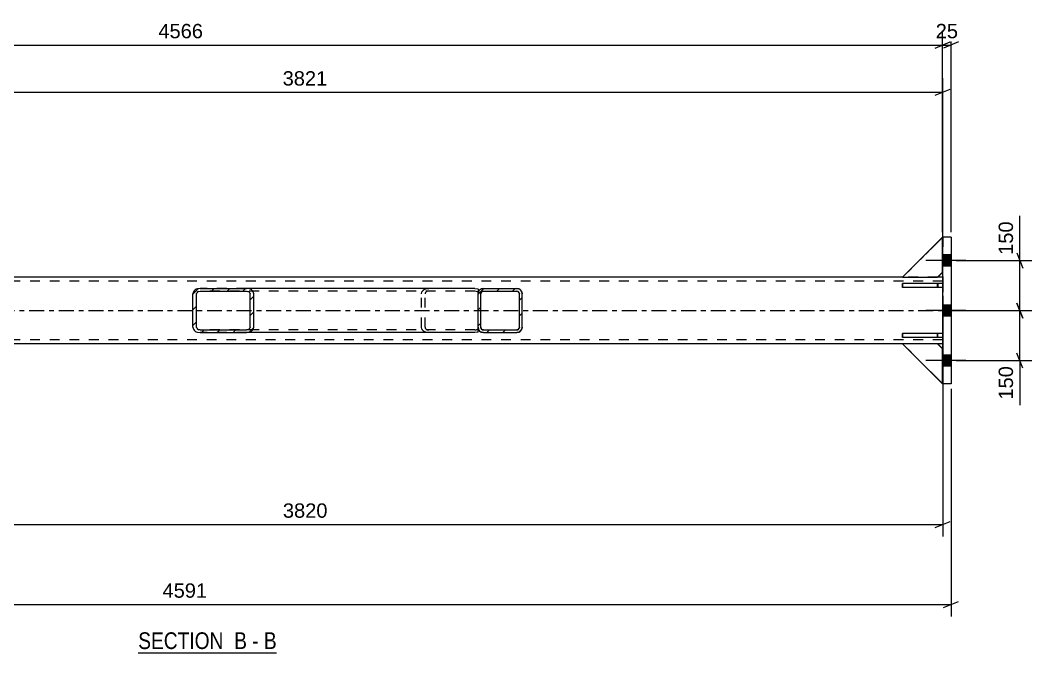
# Model space of a CAD drawing. Header units: millimetres. Extents: x 0 to 1189, y 0 to 841.
# Drawn here: x 208.6 to 410.6, y 191.6 to 318 of the extents above; entities that cross this region are included whole.
import ezdxf

# ---------------------------------------------------------------- set-up
doc = ezdxf.new("R2010")
doc.units = ezdxf.units.MM
doc.linetypes.add('DXK_LINE_DOT2', pattern=[3.9198, 1.9599, -1.9599])
doc.linetypes.add('DXK_LINE_DOT3', pattern=[5.9187, 2.979, -0.9799, 0.9799, -0.9799])
doc.styles.add('Arial', font='ARIAL.TTF', dxfattribs={"height": 0.2})
doc.styles.add('Arial Narrow', font='ARIALN.TTF', dxfattribs={"height": 0.2})

# ---------------------------------------------------------------- blocks, each defined once
blk = doc.blocks.new('Unknown-348435410-17 - 4423')
at = {"color": 6, "linetype": 'Continuous'}
blk.add_line((232.15, 191.61), (259.79, 191.61), dxfattribs=at)
at = {"color": 0, "linetype": 'Continuous'}
for points in [[(250.26, 192.36), (250.26, 195.86), (232.15, 195.86), (232.15, 192.36)], [(253.86, 192.36), (253.86, 195.86), (251.31, 195.86), (251.31, 192.36)], [(256.19, 192.36), (256.19, 195.86), (254.91, 195.86), (254.91, 192.36)], [(259.79, 192.36), (259.79, 195.86), (257.24, 195.86), (257.24, 192.36)]]:
    blk.add_wipeout(points, dxfattribs=at)
at = {"color": 7, "linetype": 'Continuous', "style": 'Arial Narrow'}
for s, p in [('SECTION ', (232.15, 192.36)), ('B', (251.31, 192.36)), ('B', (257.24, 192.36)), ('-', (254.91, 192.36))]:
    blk.add_text(s, height=3.34, dxfattribs=at).set_placement(p)
blk = doc.blocks.new('Part-348435410-24930 - 4423')
at = {"color": 2, "linetype": 'Continuous'}
for p, q in [((96.08, 266.65), (96.08, 265.05)), ((384.81, 266.65), (96.08, 266.65)), ((96.08, 254.92), (96.08, 265.05)), ((392.82, 266.65), (391.81, 266.65)), ((96.08, 253.32), (96.08, 254.92)), ((384.81, 253.32), (96.08, 253.32)), ((392.82, 253.32), (391.81, 253.32))]:
    blk.add_line(p, q, dxfattribs=at)
at = {"color": 7, "linetype": 'DXK_LINE_DOT2'}
for p, q in [((96.08, 266.65), (96.08, 266.18)), ((392.82, 265.85), (96.08, 265.85)), ((391.81, 266.65), (384.81, 266.65)), ((392.82, 266.65), (392.82, 266.65)), ((392.82, 266.65), (392.82, 266.65)), ((392.82, 266.65), (392.82, 266.53)), ((392.82, 266.53), (392.82, 266.65)), ((392.82, 266.53), (392.82, 266.18)), ((392.82, 266.18), (392.82, 266.53)), ((392.82, 266.18), (392.82, 265.66)), ((392.82, 265.85), (392.82, 266.18)), ((392.82, 265.85), (392.82, 254.3)), ((392.82, 265.79), (392.82, 265.85)), ((392.82, 265.85), (392.82, 265.79)), ((392.82, 265.62), (392.82, 265.79)), ((392.82, 265.79), (392.82, 265.62)), ((392.82, 265.66), (392.82, 254.3)), ((392.82, 265.62), (392.82, 254.61)), ((392.82, 265.62), (392.82, 254.35)), ((96.08, 254.92), (96.08, 253.44)), ((392.82, 254.35), (392.82, 254.61)), ((392.82, 254.12), (96.08, 254.12)), ((391.81, 253.32), (384.81, 253.32)), ((392.82, 254.35), (392.82, 254.18)), ((392.82, 254.18), (392.82, 254.35)), ((392.82, 254.3), (392.82, 253.79)), ((392.82, 253.79), (392.82, 254.3)), ((392.82, 254.18), (392.82, 254.12)), ((392.82, 254.12), (392.82, 254.18)), ((392.82, 253.79), (392.82, 253.44)), ((392.82, 253.44), (392.82, 253.79)), ((392.82, 253.44), (392.82, 253.32)), ((392.82, 253.32), (392.82, 253.44)), ((392.82, 253.32), (392.82, 253.32)), ((392.82, 253.32), (392.82, 253.32))]:
    blk.add_line(p, q, dxfattribs=at)
at = {"color": 7, "linetype": 'DXK_LINE_DOT3'}
blk.add_line((86.08, 259.98), (402.82, 259.98), dxfattribs=at)
blk = doc.blocks.new('Part-348435410-24938 - 4423')
at = {"color": 7, "linetype": 'DXK_LINE_DOT2'}
for p, q in [((384.82, 266.65), (392.82, 274.65)), ((392.82, 274.65), (384.82, 266.65)), ((392.82, 274.65), (392.82, 267.65)), ((392.82, 274.65), (392.82, 274.65)), ((392.82, 267.65), (392.82, 274.65)), ((392.82, 267.65), (391.82, 266.65)), ((392.82, 267.65), (392.82, 267.65)), ((392.82, 267.65), (392.82, 267.65)), ((391.82, 266.65), (384.82, 266.65))]:
    blk.add_line(p, q, dxfattribs=at)
at = {"color": 2, "linetype": 'Continuous'}
blk.add_line((392.82, 267.65), (391.82, 266.65), dxfattribs=at)
blk = doc.blocks.new('Part-348435410-4442 - 4423')
at = {"linetype": 'Continuous'}
h = blk.add_hatch(dxfattribs=at)
h.set_pattern_fill('', scale=0.7, style=0, pattern_type=0)
h.set_pattern_definition([(45, (254.3074, 255.665), (-1.57154, 1.57154), [])])
h.paths.add_polyline_path([(253.74, 255.58), (254.31, 255.66), (254.79, 255.9), (255.11, 256.24), (255.22, 256.65), (255.22, 263.32), (255.11, 263.73), (254.79, 264.07), (254.31, 264.3), (253.74, 264.38), (244.52, 264.38), (243.96, 264.3), (243.48, 264.07), (243.16, 263.73), (243.05, 263.32), (243.05, 256.65), (243.16, 256.24), (243.48, 255.9), (243.96, 255.66), (244.52, 255.58)])
h.paths.add_polyline_path([(244.24, 256.16), (244, 256.27), (243.84, 256.45), (243.78, 256.65), (243.78, 263.32), (243.84, 263.52), (244, 263.69), (244.24, 263.81), (244.52, 263.85), (253.74, 263.85), (254.03, 263.81), (254.26, 263.69), (254.42, 263.52), (254.48, 263.32), (254.48, 256.65), (254.42, 256.45), (254.26, 256.27), (254.03, 256.16), (253.74, 256.12), (244.52, 256.12)])
at = {"color": 2, "linetype": 'Continuous'}
for p, q in [((243.16, 263.73), (243.05, 263.32)), ((243.05, 256.65), (243.05, 263.32)), ((243.78, 263.32), (243.84, 263.52)), ((243.78, 256.65), (243.78, 263.32)), ((244.52, 264.38), (243.96, 264.3)), ((244.24, 263.81), (244.52, 263.85)), ((244.52, 264.38), (253.74, 264.38)), ((244.52, 263.85), (253.74, 263.85)), ((299.39, 264.38), (253.74, 264.38)), ((254.31, 264.3), (253.74, 264.38)), ((253.74, 263.85), (254.03, 263.81)), ((254.42, 263.52), (254.48, 263.32)), ((254.48, 256.65), (254.48, 263.32)), ((255.22, 263.32), (255.11, 263.73)), ((255.22, 256.65), (255.22, 263.32)), ((299.39, 264.38), (299.95, 264.3)), ((299.95, 264.3), (300.02, 264.27)), ((300.02, 264.27), (300.02, 263.73)), ((300.02, 263.73), (300.02, 263.32)), ((243.05, 256.65), (243.16, 256.24)), ((243.84, 256.45), (243.78, 256.65)), ((254.48, 256.65), (254.42, 256.45)), ((255.11, 256.24), (255.22, 256.65)), ((300.02, 255.7), (300.02, 256.65)), ((243.96, 255.66), (244.52, 255.58)), ((244.52, 256.12), (244.24, 256.16)), ((244.52, 256.12), (253.74, 256.12)), ((244.52, 255.58), (253.74, 255.58)), ((254.03, 256.16), (253.74, 256.12)), ((253.74, 255.58), (254.31, 255.66)), ((299.39, 255.58), (253.74, 255.58)), ((299.95, 255.66), (299.39, 255.58)), ((300.02, 255.7), (299.95, 255.66))]:
    blk.add_line(p, q, dxfattribs=at)
at = {"color": 7, "linetype": 'DXK_LINE_DOT2'}
for p, q in [((253.74, 264.38), (244.52, 264.38)), ((299.39, 263.85), (244.52, 263.85)), ((288.69, 263.32), (288.8, 263.73)), ((288.69, 256.65), (288.69, 263.32)), ((289.48, 263.52), (289.43, 263.32)), ((289.43, 256.65), (289.43, 263.32)), ((289.6, 264.3), (290.17, 264.38)), ((290.17, 263.85), (289.88, 263.81)), ((299.67, 263.81), (299.39, 263.85)), ((299.91, 263.69), (299.67, 263.81)), ((300.02, 263.57), (299.91, 263.69)), ((300.02, 263.73), (300.02, 263.57)), ((300.02, 256.65), (300.02, 263.32)), ((288.8, 256.24), (288.69, 256.65)), ((289.43, 256.65), (289.48, 256.45)), ((299.39, 256.12), (244.52, 256.12)), ((253.74, 255.58), (244.52, 255.58)), ((290.17, 255.58), (289.6, 255.66)), ((289.88, 256.16), (290.17, 256.12)), ((299.39, 256.12), (299.67, 256.16)), ((299.67, 256.16), (299.91, 256.27)), ((299.91, 256.27), (300.02, 256.39))]:
    blk.add_line(p, q, dxfattribs=at)
at = {"color": 2, "linetype": 'Continuous'}
for centre, radius, start, end in [((244.29, 263), 1.35, 104.3931, 147.3355), ((244.41, 263.16), 0.673, 104.3931, 147.3355), ((253.86, 263.16), 0.673, 32.6645, 75.6069), ((253.97, 263), 1.35, 32.6645, 75.6069), ((244.29, 256.97), 1.35, 212.6645, 255.6069), ((244.41, 256.81), 0.673, 212.6645, 255.6069), ((253.86, 256.81), 0.673, 284.3931, 327.3355), ((253.97, 256.97), 1.35, 284.3931, 327.3355)]:
    blk.add_arc(centre, radius, start, end, dxfattribs=at)
at = {"color": 7, "linetype": 'DXK_LINE_DOT2'}
for centre, radius, start, end in [((289.94, 263), 1.35, 104.3931, 147.3355), ((290.05, 263.16), 0.673, 104.3931, 147.3355), ((289.94, 256.97), 1.35, 212.6645, 255.6069), ((290.05, 256.81), 0.673, 212.6645, 255.6069)]:
    blk.add_arc(centre, radius, start, end, dxfattribs=at)
blk = doc.blocks.new('Part-348435410-4429 - 4423')
at = {"linetype": 'Continuous'}
h = blk.add_hatch(dxfattribs=at)
h.set_pattern_fill('', scale=0.7, style=0, pattern_type=0)
h.set_pattern_definition([(45, (308.1613, 255.665), (-1.57154, 1.57154), [])])
h.paths.add_polyline_path([(307.75, 255.58), (308.16, 255.66), (308.51, 255.9), (308.74, 256.24), (308.82, 256.65), (308.82, 263.32), (308.74, 263.73), (308.51, 264.07), (308.16, 264.3), (307.75, 264.38), (301.09, 264.38), (300.68, 264.3), (300.33, 264.07), (300.1, 263.73), (300.02, 263.32), (300.02, 256.65), (300.1, 256.24), (300.33, 255.9), (300.68, 255.66), (301.09, 255.58)])
h.paths.add_polyline_path([(300.88, 256.16), (300.71, 256.27), (300.59, 256.45), (300.55, 256.65), (300.55, 263.32), (300.59, 263.52), (300.71, 263.69), (300.88, 263.81), (301.09, 263.85), (307.75, 263.85), (307.96, 263.81), (308.13, 263.69), (308.25, 263.52), (308.29, 263.32), (308.29, 256.65), (308.25, 256.45), (308.13, 256.27), (307.96, 256.16), (307.75, 256.12), (301.09, 256.12)])
at = {"color": 7, "linetype": 'DXK_LINE_DOT2'}
for p, q in [((300.02, 263.32), (300.1, 263.73)), ((300.02, 256.65), (300.02, 263.32)), ((300.59, 263.52), (300.55, 263.32)), ((300.55, 256.65), (300.55, 263.32)), ((300.68, 264.3), (301.09, 264.38)), ((301.09, 263.85), (300.88, 263.81)), ((301.09, 264.38), (307.75, 264.38)), ((301.09, 263.85), (307.75, 263.85)), ((307.75, 264.38), (308.16, 264.3)), ((307.96, 263.81), (307.75, 263.85)), ((308.29, 263.32), (308.25, 263.52)), ((308.29, 256.65), (308.29, 263.32)), ((308.74, 263.73), (308.82, 263.32)), ((308.82, 256.65), (308.82, 263.32)), ((300.1, 256.24), (300.02, 256.65)), ((300.55, 256.65), (300.59, 256.45)), ((308.25, 256.45), (308.29, 256.65)), ((308.82, 256.65), (308.74, 256.24)), ((301.09, 255.58), (300.68, 255.66)), ((300.88, 256.16), (301.09, 256.12)), ((301.09, 256.12), (307.75, 256.12)), ((301.09, 255.58), (307.75, 255.58)), ((307.75, 256.12), (307.96, 256.16)), ((308.16, 255.66), (307.75, 255.58))]:
    blk.add_line(p, q, dxfattribs=at)
at = {"color": 2, "linetype": 'Continuous'}
for p, q in [((300.1, 263.73), (300.02, 263.32)), ((300.02, 256.65), (300.02, 263.32)), ((300.55, 263.32), (300.59, 263.52)), ((300.55, 256.65), (300.55, 263.32)), ((301.09, 264.38), (300.68, 264.3)), ((300.88, 263.81), (301.09, 263.85)), ((301.09, 264.38), (307.75, 264.38)), ((301.09, 263.85), (307.75, 263.85)), ((308.16, 264.3), (307.75, 264.38)), ((307.75, 263.85), (307.96, 263.81)), ((308.25, 263.52), (308.29, 263.32)), ((308.29, 256.65), (308.29, 263.32)), ((308.82, 263.32), (308.74, 263.73)), ((308.82, 256.65), (308.82, 263.32)), ((300.02, 256.65), (300.1, 256.24)), ((300.59, 256.45), (300.55, 256.65)), ((308.29, 256.65), (308.25, 256.45)), ((308.74, 256.24), (308.82, 256.65)), ((300.68, 255.66), (301.09, 255.58)), ((301.09, 256.12), (300.88, 256.16)), ((301.09, 256.12), (307.75, 256.12)), ((301.09, 255.58), (307.75, 255.58)), ((307.96, 256.16), (307.75, 256.12)), ((307.75, 255.58), (308.16, 255.66))]:
    blk.add_line(p, q, dxfattribs=at)
at = {"color": 7, "linetype": 'DXK_LINE_DOT2'}
for centre, radius, start, end in [((301.09, 263.32), 1.07, 112.5, 157.5), ((301.09, 263.32), 0.533, 112.5, 157.5), ((307.75, 263.32), 0.533, 22.5, 67.5), ((307.75, 263.32), 1.07, 22.5, 67.5), ((301.09, 256.65), 1.07, 202.5, 247.5), ((301.09, 256.65), 0.533, 202.5, 247.5), ((307.75, 256.65), 0.533, 292.5, 337.5), ((307.75, 256.65), 1.07, 292.5, 337.5)]:
    blk.add_arc(centre, radius, start, end, dxfattribs=at)
at = {"color": 2, "linetype": 'Continuous'}
for centre, radius, start, end in [((301.09, 263.32), 1.07, 112.5, 157.5), ((301.09, 263.32), 0.533, 112.5, 157.5), ((307.75, 263.32), 0.533, 22.5, 67.5), ((307.75, 263.32), 1.07, 22.5, 67.5), ((301.09, 256.65), 1.07, 202.5, 247.5), ((301.09, 256.65), 0.533, 202.5, 247.5), ((307.75, 256.65), 0.533, 292.5, 337.5), ((307.75, 256.65), 1.07, 292.5, 337.5)]:
    blk.add_arc(centre, radius, start, end, dxfattribs=at)
blk = doc.blocks.new('Part-348435410-24935 - 4423')
at = {"color": 7, "linetype": 'DXK_LINE_DOT2'}
for p, q in [((391.82, 253.32), (384.82, 253.32)), ((384.82, 253.32), (392.82, 245.32)), ((392.82, 245.32), (384.82, 253.32)), ((392.82, 252.32), (391.82, 253.32)), ((392.82, 252.32), (392.82, 252.32)), ((392.82, 245.32), (392.82, 252.32)), ((392.82, 252.32), (392.82, 252.32)), ((392.82, 245.32), (392.82, 252.32)), ((392.82, 245.32), (392.82, 245.32))]:
    blk.add_line(p, q, dxfattribs=at)
at = {"color": 2, "linetype": 'Continuous'}
blk.add_line((392.82, 252.32), (391.82, 253.32), dxfattribs=at)
blk = doc.blocks.new('Bolt-348435410-24953 - 4423')
at = {"linetype": 'Continuous'}
for points in [[(392.82, 271.08), (392.82, 268.88), (394.48, 268.88), (394.48, 271.08)], [(392.82, 271.08), (392.82, 268.88), (394.48, 268.88), (394.48, 271.08)], [(392.82, 271.08), (392.82, 268.88), (394.48, 268.88), (394.48, 271.08)], [(392.82, 271.08), (392.82, 268.88), (394.48, 268.88), (394.48, 271.08)], [(392.82, 261.08), (392.82, 258.88), (394.48, 258.88), (394.48, 261.08)], [(392.82, 261.08), (392.82, 258.88), (394.48, 258.88), (394.48, 261.08)], [(392.82, 251.08), (392.82, 248.88), (394.48, 248.88), (394.48, 251.08)], [(392.82, 251.08), (392.82, 248.88), (394.48, 248.88), (394.48, 251.08)], [(392.82, 251.08), (392.82, 248.88), (394.48, 248.88), (394.48, 251.08)], [(392.82, 251.08), (392.82, 248.88), (394.48, 248.88), (394.48, 251.08)]]:
    blk.add_hatch(color=1, dxfattribs=at).paths.add_polyline_path(points)
at = {"color": 1, "linetype": 'Continuous'}
for p, q in [((394.48, 271.08), (392.82, 271.08)), ((394.48, 271.08), (392.82, 271.08)), ((394.48, 271.08), (392.82, 271.08)), ((394.48, 271.08), (392.82, 271.08)), ((397.41, 269.98), (389.48, 269.98)), ((397.41, 269.98), (389.48, 269.98)), ((397.42, 269.98), (389.48, 269.98)), ((397.42, 269.98), (389.48, 269.98)), ((394.48, 268.88), (392.82, 268.88)), ((394.48, 268.88), (392.82, 268.88)), ((394.48, 268.88), (392.82, 268.88)), ((394.48, 268.88), (392.82, 268.88)), ((394.48, 261.08), (392.82, 261.08)), ((394.48, 261.08), (392.82, 261.08)), ((397.41, 259.98), (389.48, 259.98)), ((397.42, 259.98), (389.48, 259.98)), ((394.48, 258.88), (392.82, 258.88)), ((394.48, 258.88), (392.82, 258.88)), ((394.48, 251.08), (392.82, 251.08)), ((394.48, 251.08), (392.82, 251.08)), ((394.48, 251.08), (392.82, 251.08)), ((394.48, 251.08), (392.82, 251.08)), ((397.41, 249.98), (389.48, 249.98)), ((397.41, 249.98), (389.48, 249.98)), ((397.42, 249.98), (389.48, 249.98)), ((397.42, 249.98), (389.48, 249.98)), ((394.48, 248.88), (392.82, 248.88)), ((394.48, 248.88), (392.82, 248.88)), ((394.48, 248.88), (392.82, 248.88)), ((394.48, 248.88), (392.82, 248.88))]:
    blk.add_line(p, q, dxfattribs=at)
blk = doc.blocks.new('Part-348435410-24934 - 4423')
at = {"color": 2, "linetype": 'Continuous'}
for p, q in [((384.81, 253.32), (392.81, 245.32)), ((391.81, 253.32), (384.81, 253.32)), ((392.81, 252.32), (391.81, 253.32)), ((392.81, 245.32), (392.81, 252.32)), ((392.81, 252.32), (392.81, 252.32)), ((392.81, 245.32), (392.81, 245.32))]:
    blk.add_line(p, q, dxfattribs=at)
at = {"color": 7, "linetype": 'DXK_LINE_DOT2'}
for p, q in [((392.81, 245.32), (384.81, 253.32)), ((392.81, 252.32), (391.81, 253.32)), ((392.81, 245.32), (392.81, 252.32))]:
    blk.add_line(p, q, dxfattribs=at)
blk = doc.blocks.new('Part-348435410-24932 - 4423')
at = {"color": 2, "linetype": 'Continuous'}
for p, q in [((392.82, 245.32), (392.82, 274.65)), ((394.48, 274.65), (392.82, 274.65)), ((394.48, 274.65), (394.48, 245.32)), ((394.48, 274.65), (394.48, 245.32)), ((394.48, 245.32), (392.82, 245.32))]:
    blk.add_line(p, q, dxfattribs=at)
at = {"color": 7, "linetype": 'DXK_LINE_DOT2'}
for p, q in [((392.82, 274.65), (392.82, 245.32)), ((394.48, 274.65), (394.48, 274.65)), ((394.48, 245.32), (394.48, 245.32))]:
    blk.add_line(p, q, dxfattribs=at)
blk = doc.blocks.new('Part-348435410-24933 - 4423')
at = {"color": 7, "linetype": 'DXK_LINE_DOT2'}
for p, q in [((391.82, 253.32), (384.82, 253.32)), ((392.81, 245.32), (384.82, 253.32)), ((392.82, 245.32), (384.82, 253.32)), ((392.82, 252.32), (391.82, 253.32)), ((392.82, 245.32), (392.82, 252.32)), ((392.82, 252.32), (392.82, 252.32)), ((392.82, 245.32), (392.82, 252.32)), ((392.82, 245.32), (392.82, 245.32))]:
    blk.add_line(p, q, dxfattribs=at)
at = {"color": 2, "linetype": 'Continuous'}
for p, q in [((392.82, 252.32), (391.82, 253.32)), ((392.82, 245.32), (392.81, 245.32))]:
    blk.add_line(p, q, dxfattribs=at)
blk = doc.blocks.new('Part-348435410-24936 - 4423')
at = {"color": 7, "linetype": 'DXK_LINE_DOT2'}
for p, q in [((384.82, 266.65), (392.82, 274.65)), ((392.81, 274.65), (384.82, 266.65)), ((392.82, 274.65), (392.82, 267.65)), ((392.82, 274.65), (392.82, 274.65)), ((392.82, 267.65), (392.82, 274.65)), ((392.82, 267.65), (391.82, 266.65)), ((392.82, 267.65), (392.82, 267.65)), ((391.82, 266.65), (384.82, 266.65))]:
    blk.add_line(p, q, dxfattribs=at)
at = {"color": 2, "linetype": 'Continuous'}
for p, q in [((392.82, 274.65), (392.81, 274.65)), ((392.82, 267.65), (391.82, 266.65))]:
    blk.add_line(p, q, dxfattribs=at)
blk = doc.blocks.new('Part-348435410-24937 - 4423')
at = {"color": 2, "linetype": 'Continuous'}
for p, q in [((392.81, 274.65), (384.81, 266.65)), ((392.81, 274.65), (392.81, 274.65)), ((392.81, 267.65), (392.81, 274.65)), ((391.81, 266.65), (392.81, 267.65)), ((392.81, 267.65), (392.81, 267.65)), ((384.81, 266.65), (391.81, 266.65)), ((391.81, 266.65), (391.81, 266.65))]:
    blk.add_line(p, q, dxfattribs=at)
at = {"color": 7, "linetype": 'DXK_LINE_DOT2'}
for p, q in [((384.81, 266.65), (392.81, 274.65)), ((392.81, 274.65), (392.81, 267.65)), ((392.81, 267.65), (391.81, 266.65)), ((391.81, 266.65), (391.81, 266.65))]:
    blk.add_line(p, q, dxfattribs=at)
blk = doc.blocks.new('Part-348435410-24939 - 4423')
at = {"color": 7, "linetype": 'DXK_LINE_DOT2'}
for p, q in [((392.82, 265.38), (384.82, 265.38)), ((384.82, 265.38), (384.82, 264.58)), ((391.82, 265.38), (391.82, 264.58)), ((392.82, 264.58), (392.82, 265.38)), ((392.82, 265.38), (392.82, 264.58)), ((392.82, 264.58), (384.82, 264.58))]:
    blk.add_line(p, q, dxfattribs=at)
blk = doc.blocks.new('Part-348435410-24940 - 4423')
at = {"color": 7, "linetype": 'DXK_LINE_DOT2'}
for p, q in [((392.82, 255.38), (384.82, 255.38)), ((384.82, 255.38), (384.82, 254.58)), ((392.82, 254.58), (384.82, 254.58)), ((391.82, 254.58), (391.82, 255.38)), ((392.82, 254.58), (392.82, 255.38)), ((392.82, 255.38), (392.82, 254.58))]:
    blk.add_line(p, q, dxfattribs=at)
blk = doc.blocks.new('Part-348435410-24941 - 4423')
at = {"color": 2, "linetype": 'Continuous'}
for p, q in [((384.81, 264.58), (384.81, 265.38)), ((392.81, 265.38), (384.81, 265.38)), ((392.81, 265.38), (392.81, 264.58)), ((392.81, 265.38), (392.81, 264.58)), ((392.81, 264.58), (384.81, 264.58))]:
    blk.add_line(p, q, dxfattribs=at)
at = {"color": 7, "linetype": 'DXK_LINE_DOT2'}
for p, q in [((391.81, 264.58), (391.81, 265.38)), ((392.81, 265.38), (392.81, 265.38)), ((392.81, 264.58), (392.81, 264.58))]:
    blk.add_line(p, q, dxfattribs=at)
blk = doc.blocks.new('Part-348435410-24942 - 4423')
at = {"color": 2, "linetype": 'Continuous'}
for p, q in [((384.81, 254.58), (384.81, 255.38)), ((392.81, 255.38), (384.81, 255.38)), ((392.81, 254.58), (384.81, 254.58)), ((392.81, 255.38), (392.81, 254.58)), ((392.81, 255.38), (392.81, 254.58))]:
    blk.add_line(p, q, dxfattribs=at)
at = {"color": 7, "linetype": 'DXK_LINE_DOT2'}
for p, q in [((391.81, 254.58), (391.81, 255.38)), ((392.81, 255.38), (392.81, 255.38)), ((392.81, 254.58), (392.81, 254.58))]:
    blk.add_line(p, q, dxfattribs=at)
blk = doc.blocks.new('StraightDimension-348435410-17185 - 4423')
at = {"color": 7, "linetype": 'Continuous'}
for p, q in [((392.81, 275.65), (392.81, 315.88)), ((394.48, 275.65), (394.48, 315.88)), ((391.31, 312.43), (394.31, 313.63)), ((395.98, 313.63), (392.98, 312.43)), ((392.81, 313.03), (394.48, 313.03))]:
    blk.add_line(p, q, dxfattribs=at)
at = {"color": 0}
blk.add_wipeout([(396.47, 313.78), (396.47, 317.98), (390.82, 317.98), (390.82, 313.78)], dxfattribs=at)
at = {"color": 3, "style": 'Arial'}
blk.add_text('25', height=2.865, dxfattribs=at).set_placement((391.42, 314.38))
blk = doc.blocks.new('StraightDimension-348435410-4643 - 4423')
at = {"color": 7, "linetype": 'Continuous'}
for p, q in [((407.61, 261.48), (408.81, 258.48)), ((395.48, 259.98), (410.61, 259.98)), ((408.21, 249.98), (408.21, 259.98)), ((408.81, 248.48), (407.61, 251.48)), ((395.48, 249.98), (410.61, 249.98))]:
    blk.add_line(p, q, dxfattribs=at)
at = {"color": 0}
blk.add_wipeout([(407.46, 249.46), (403.26, 249.46), (403.26, 241.59), (407.46, 241.59)], dxfattribs=at)
at = {"color": 7, "linetype": 'Continuous'}
blk.add_line((408.21, 249.98), (408.21, 241.06), dxfattribs=at)
blk.add_line((408.21, 249.98), (408.21, 241.06), dxfattribs=at)
at = {"color": 3, "style": 'Arial'}
blk.add_text('150', height=2.865, rotation=90.0002, dxfattribs=at).set_placement((406.86, 242.19))
blk = doc.blocks.new('StraightDimension-348435410-4653 - 4423')
at = {"color": 7, "linetype": 'Continuous'}
for p, q in [((407.61, 271.48), (408.81, 268.48)), ((395.48, 269.98), (410.61, 269.98)), ((408.21, 259.98), (408.21, 269.98)), ((408.81, 258.48), (407.61, 261.48)), ((395.48, 259.98), (410.61, 259.98))]:
    blk.add_line(p, q, dxfattribs=at)
at = {"color": 0}
blk.add_wipeout([(407.46, 278.38), (403.26, 278.38), (403.26, 270.51), (407.46, 270.51)], dxfattribs=at)
at = {"color": 7, "linetype": 'Continuous'}
blk.add_line((408.21, 269.98), (408.21, 278.9), dxfattribs=at)
blk.add_line((408.21, 269.98), (408.21, 278.9), dxfattribs=at)
at = {"color": 3, "style": 'Arial'}
blk.add_text('150', height=2.865, rotation=90.0002, dxfattribs=at).set_placement((406.86, 271.11))
blk = doc.blocks.new('StraightDimension-348435410-17072 - 4423')
at = {"color": 7, "linetype": 'Continuous'}
for p, q in [((138.06, 271.98), (138.06, 306.43)), ((392.82, 267.65), (392.82, 306.43)), ((139.56, 304.18), (136.56, 302.98)), ((138.06, 303.58), (392.82, 303.58)), ((391.32, 302.98), (394.32, 304.18))]:
    blk.add_line(p, q, dxfattribs=at)
at = {"color": 0}
blk.add_wipeout([(270.49, 304.33), (270.49, 308.53), (260.39, 308.53), (260.39, 304.33)], dxfattribs=at)
at = {"color": 3, "style": 'Arial'}
blk.add_text('3821', height=2.865, dxfattribs=at).set_placement((260.99, 304.93))
blk = doc.blocks.new('StraightDimension-348435410-17091 - 4423')
at = {"color": 7, "linetype": 'Continuous'}
for p, q in [((392.82, 258.98), (392.82, 214.84)), ((138.17, 252.32), (138.17, 214.84)), ((139.67, 217.84), (136.67, 216.64)), ((138.17, 217.24), (392.82, 217.24)), ((391.32, 216.64), (394.32, 217.84))]:
    blk.add_line(p, q, dxfattribs=at)
at = {"color": 0}
blk.add_wipeout([(270.54, 217.99), (270.54, 222.19), (260.44, 222.19), (260.44, 217.99)], dxfattribs=at)
at = {"color": 3, "style": 'Arial'}
blk.add_text('3820', height=2.865, dxfattribs=at).set_placement((261.04, 218.59))
blk = doc.blocks.new('StraightDimension-348435410-17178 - 4423')
at = {"color": 7, "linetype": 'Continuous'}
for p, q in [((394.48, 244.32), (394.48, 198.86)), ((88.42, 229.65), (88.42, 198.86)), ((89.92, 201.86), (86.92, 200.66)), ((88.42, 201.26), (394.48, 201.26)), ((392.98, 200.66), (395.98, 201.86))]:
    blk.add_line(p, q, dxfattribs=at)
at = {"color": 0}
blk.add_wipeout([(246.5, 202.01), (246.5, 206.21), (236.4, 206.21), (236.4, 202.01)], dxfattribs=at)
at = {"color": 3, "style": 'Arial'}
blk.add_text('4591', height=2.865, dxfattribs=at).set_placement((237, 202.61))
blk = doc.blocks.new('StraightDimension-348435410-17186 - 4423')
at = {"color": 7, "linetype": 'Continuous'}
for p, q in [((88.42, 290.32), (88.42, 315.88)), ((392.81, 275.65), (392.81, 315.88)), ((89.92, 313.63), (86.92, 312.43)), ((391.31, 312.43), (394.31, 313.63)), ((88.42, 313.03), (392.81, 313.03))]:
    blk.add_line(p, q, dxfattribs=at)
at = {"color": 0}
blk.add_wipeout([(245.66, 313.78), (245.66, 317.98), (235.57, 317.98), (235.57, 313.78)], dxfattribs=at)
at = {"color": 3, "style": 'Arial'}
blk.add_text('4566', height=2.865, dxfattribs=at).set_placement((236.17, 314.38))

msp = doc.modelspace()

# ---------------------------------------------------------------- block references
for name in ['Part-348435410-24937 - 4423', 'Part-348435410-24938 - 4423', 'Part-348435410-24936 - 4423', 'Part-348435410-24932 - 4423', 'Bolt-348435410-24953 - 4423', 'Part-348435410-24930 - 4423', 'Part-348435410-24941 - 4423', 'Part-348435410-24939 - 4423', 'Part-348435410-4442 - 4423', 'Part-348435410-4429 - 4423', 'Part-348435410-24942 - 4423', 'Part-348435410-24940 - 4423', 'Part-348435410-24934 - 4423', 'Part-348435410-24935 - 4423', 'Part-348435410-24933 - 4423', 'Unknown-348435410-17 - 4423']:
    msp.add_blockref(name, (0, 0))

# ---------------------------------------------------------------- next in the draw order: block references
for name in ['StraightDimension-348435410-17185 - 4423', 'StraightDimension-348435410-4643 - 4423', 'StraightDimension-348435410-17091 - 4423']:
    msp.add_blockref(name, (0, 0))

# ---------------------------------------------------------------- next in the draw order: block references
for name in ['StraightDimension-348435410-17072 - 4423', 'StraightDimension-348435410-4653 - 4423', 'StraightDimension-348435410-17178 - 4423']:
    msp.add_blockref(name, (0, 0))

# ---------------------------------------------------------------- next in the draw order: block references
msp.add_blockref('StraightDimension-348435410-17186 - 4423', (0, 0))

doc.saveas('drawing.dxf')
